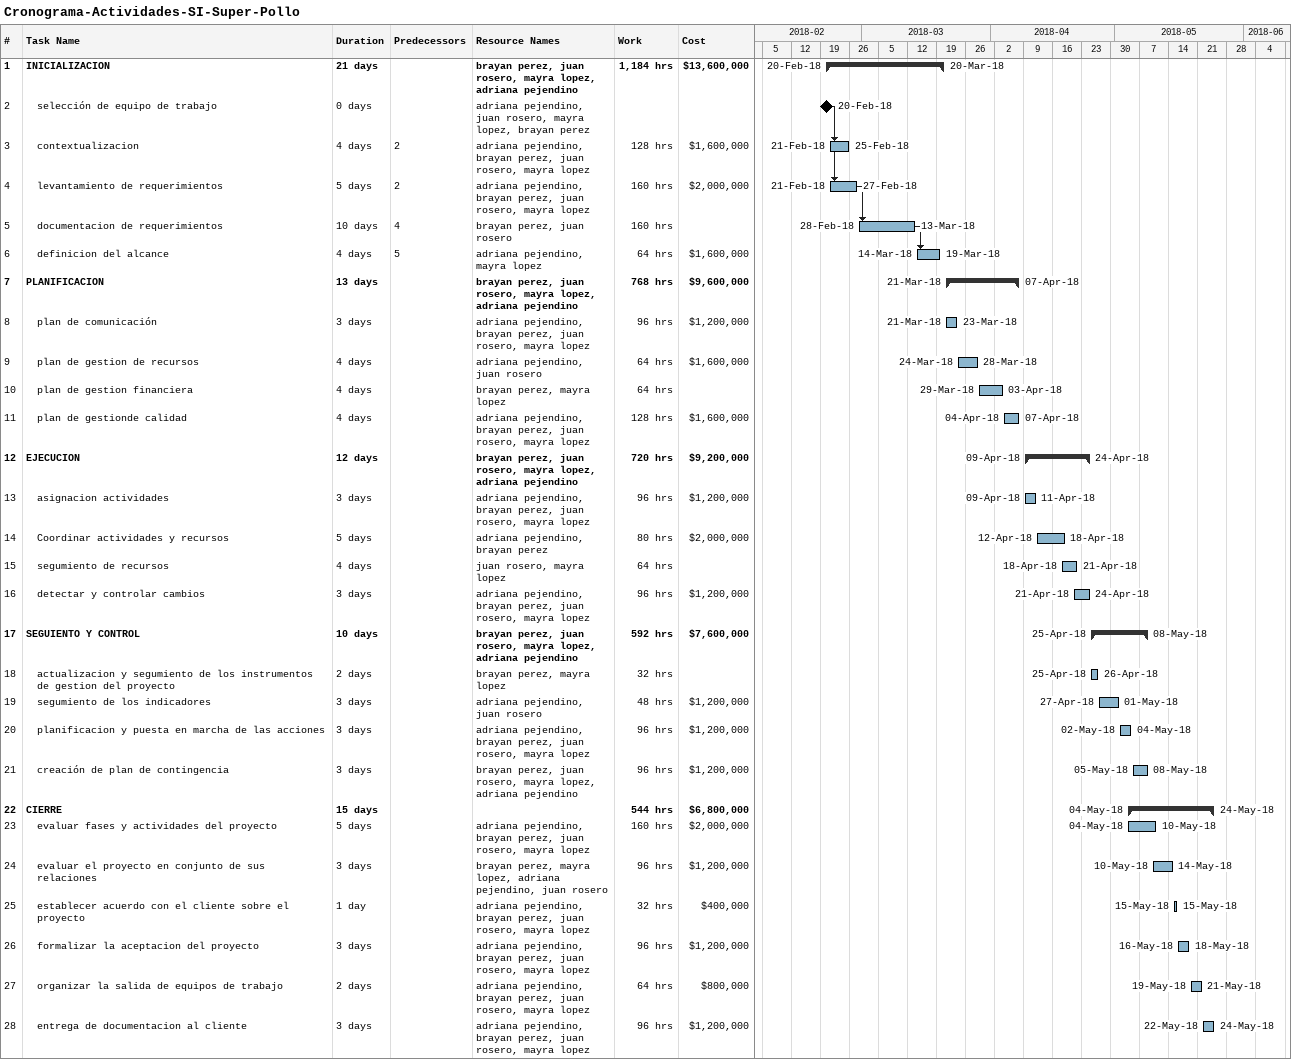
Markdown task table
Cronograma-Actividades-SI-Super-Pollo

| ID | Level | Task | Duration | Start | Finish | Predecessors | Resources | Work (h) | Cost ($) |
|---|---|---|---|---|---|---|---|---|---|
| 1 | 1 | **INICIALIZACION** | 21d | 2018-02-20 | 2018-03-20 |  | brayan perez, juan rosero, mayra lopez, adriana pejendino | 1184 | 13600000 |
| 2 | 2 | selección de equipo de trabajo | 0d | 2018-02-20 | 2018-02-20 |  | adriana pejendino, juan rosero, mayra lopez, brayan perez |  |  |
| 3 | 2 | contextualizacion | 4d | 2018-02-21 | 2018-02-25 | 2 | adriana pejendino, brayan perez, juan rosero, mayra lopez | 128 | 1600000 |
| 4 | 2 | levantamiento de requerimientos | 5d | 2018-02-21 | 2018-02-27 | 2 | adriana pejendino, brayan perez, juan rosero, mayra lopez | 160 | 2000000 |
| 5 | 2 | documentacion de requerimientos | 10d | 2018-02-28 | 2018-03-13 | 4 | brayan perez, juan rosero | 160 |  |
| 6 | 2 | definicion del alcance | 4d | 2018-03-14 | 2018-03-19 | 5 | adriana pejendino, mayra lopez | 64 | 1600000 |
| 7 | 1 | **PLANIFICACION** | 13d | 2018-03-21 | 2018-04-07 |  | brayan perez, juan rosero, mayra lopez, adriana pejendino | 768 | 9600000 |
| 8 | 2 | plan de comunicación | 3d | 2018-03-21 | 2018-03-23 |  | adriana pejendino, brayan perez, juan rosero, mayra lopez | 96 | 1200000 |
| 9 | 2 | plan de gestion de recursos | 4d | 2018-03-24 | 2018-03-28 |  | adriana pejendino, juan rosero | 64 | 1600000 |
| 10 | 2 | plan de gestion financiera | 4d | 2018-03-29 | 2018-04-03 |  | brayan perez, mayra lopez | 64 |  |
| 11 | 2 | plan de gestionde calidad | 4d | 2018-04-04 | 2018-04-07 |  | adriana pejendino, brayan perez, juan rosero, mayra lopez | 128 | 1600000 |
| 12 | 1 | **EJECUCION** | 12d | 2018-04-09 | 2018-04-24 |  | brayan perez, juan rosero, mayra lopez, adriana pejendino | 720 | 9200000 |
| 13 | 2 | asignacion actividades | 3d | 2018-04-09 | 2018-04-11 |  | adriana pejendino, brayan perez, juan rosero, mayra lopez | 96 | 1200000 |
| 14 | 2 | Coordinar actividades y recursos | 5d | 2018-04-12 | 2018-04-18 |  | adriana pejendino, brayan perez | 80 | 2000000 |
| 15 | 2 | segumiento de recursos | 4d | 2018-04-18 | 2018-04-21 |  | juan rosero, mayra lopez | 64 |  |
| 16 | 2 | detectar y controlar cambios | 3d | 2018-04-21 | 2018-04-24 |  | adriana pejendino, brayan perez, juan rosero, mayra lopez | 96 | 1200000 |
| 17 | 1 | **SEGUIENTO Y CONTROL** | 10d | 2018-04-25 | 2018-05-08 |  | brayan perez, juan rosero, mayra lopez, adriana pejendino | 592 | 7600000 |
| 18 | 2 | actualizacion y segumiento de los instrumentos de gestion del proyecto | 2d | 2018-04-25 | 2018-04-26 |  | brayan perez, mayra lopez | 32 |  |
| 19 | 2 | segumiento de los indicadores | 3d | 2018-04-27 | 2018-05-01 |  | adriana pejendino, juan rosero | 48 | 1200000 |
| 20 | 2 | planificacion y puesta en marcha de las acciones | 3d | 2018-05-02 | 2018-05-04 |  | adriana pejendino, brayan perez, juan rosero, mayra lopez | 96 | 1200000 |
| 21 | 2 | creación de plan de contingencia | 3d | 2018-05-05 | 2018-05-08 |  | brayan perez, juan rosero, mayra lopez, adriana pejendino | 96 | 1200000 |
| 22 | 1 | **CIERRE** | 15d | 2018-05-04 | 2018-05-24 |  |  | 544 | 6800000 |
| 23 | 2 | evaluar fases y actividades del proyecto | 5d | 2018-05-04 | 2018-05-10 |  | adriana pejendino, brayan perez, juan rosero, mayra lopez | 160 | 2000000 |
| 24 | 2 | evaluar el proyecto en conjunto de sus relaciones | 3d | 2018-05-10 | 2018-05-14 |  | brayan perez, mayra lopez, adriana pejendino, juan rosero | 96 | 1200000 |
| 25 | 2 | establecer acuerdo con el cliente sobre el proyecto | 1d | 2018-05-15 | 2018-05-15 |  | adriana pejendino, brayan perez, juan rosero, mayra lopez | 32 | 400000 |
| 26 | 2 | formalizar la aceptacion del proyecto | 3d | 2018-05-16 | 2018-05-18 |  | adriana pejendino, brayan perez, juan rosero, mayra lopez | 96 | 1200000 |
| 27 | 2 | organizar la salida de equipos de trabajo | 2d | 2018-05-19 | 2018-05-21 |  | adriana pejendino, brayan perez, juan rosero, mayra lopez | 64 | 800000 |
| 28 | 2 | entrega de documentacion al cliente | 3d | 2018-05-22 | 2018-05-24 |  | adriana pejendino, brayan perez, juan rosero, mayra lopez | 96 | 1200000 |
